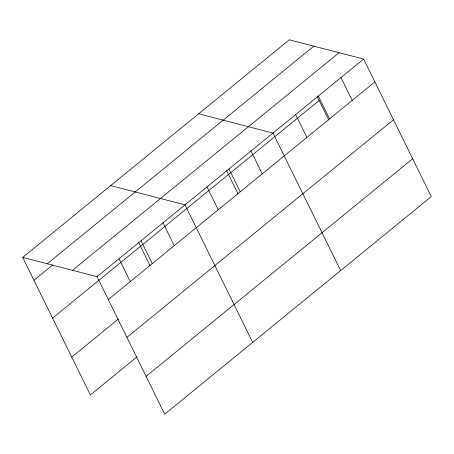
<?xml version="1.0" encoding="UTF-8"?>
<svg xmlns="http://www.w3.org/2000/svg" width="454" height="454" viewBox="0 0 454 454"><rect width="100%" height="100%" fill="white"/><g stroke="black" fill="none" stroke-linecap="round" stroke-linejoin="round"><path stroke-width="0.68" d="M22.7 257.412L289.3 39.804L363.631 59.06L431.3 196.588L164.7 414.196L97.031 276.668L22.7 257.412L90.369 394.94L137.04 356.844M47.227 263.768L313.827 46.16M33.948 280.271L52.721 264.943M72.504 270.312L339.098 52.704M97.031 276.668L363.631 59.06M52.568 318.112L319.162 100.504M108.279 299.521L374.873 81.913M71.749 357.099L118.42 319.003M126.899 337.362L393.493 119.754M146.08 376.355L412.68 158.747M198.653 113.795L272.985 133.045L340.659 270.573M110.68 185.601L185.011 204.856L252.679 342.384M340.965 77.555L352.213 100.408M318.305 96.055L329.553 118.908M317.301 96.719L328.758 119.998M295.645 114.55L306.893 137.403M250.994 151L262.236 173.854M228.998 168.95L240.24 191.804M226.659 170.704L238.112 193.983M207.001 186.906L218.249 209.759M163.014 222.812L174.262 245.665M141.018 240.762L152.266 263.615M138.68 242.515L150.138 265.794M119.027 258.718L130.27 281.571"/></g></svg>
